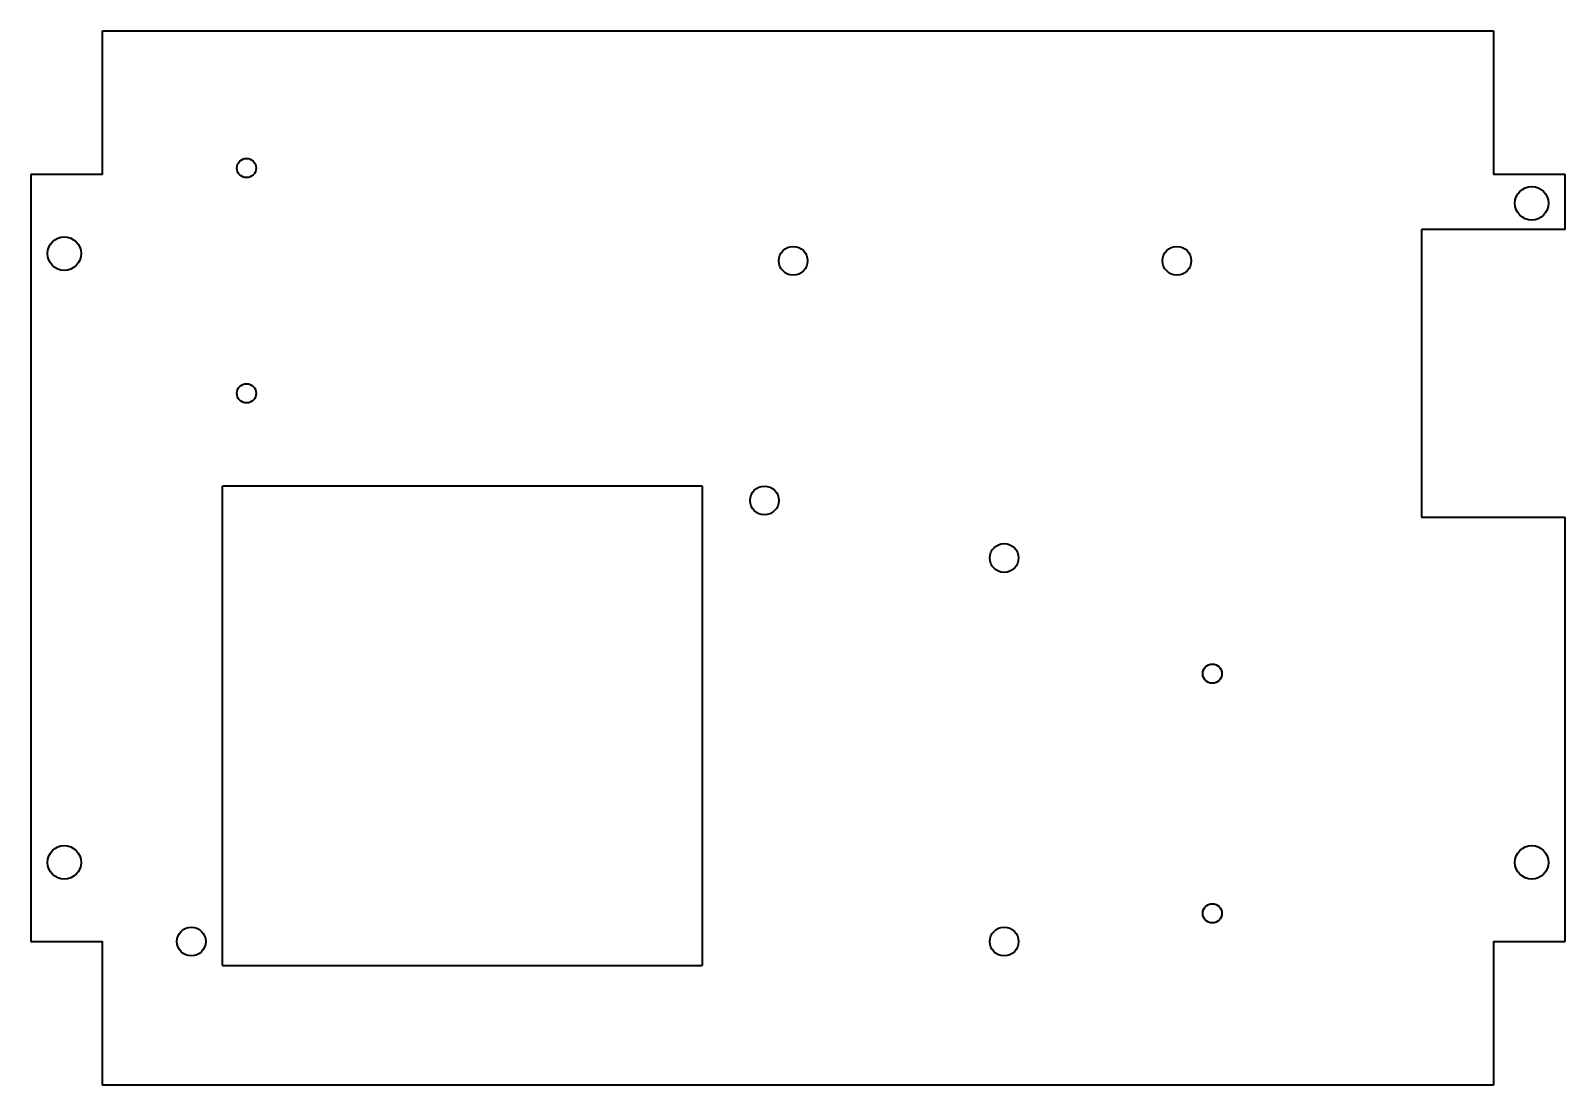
# Model space of a CAD drawing. Extents: x 50 to 370, y 38 to 258.
import ezdxf

# ---------------------------------------------------------------- set-up
doc = ezdxf.new("R2010")
doc.units = 0

msp = doc.modelspace()

# ---------------------------------------------------------------- linework, layer by layer
at = {"color": 7, "lineweight": 35}
for p, q in [((65, 258.5), (355, 258.5)), ((65, 228.5), (65, 258.5)), ((355, 258.5), (355, 228.5)), ((65, 228.5), (50, 228.5)), ((50, 228.5), (50, 68.5)), ((370, 228.5), (355, 228.5)), ((370, 217), (370, 228.5)), ((340, 217), (340, 157)), ((370, 217), (340, 217)), ((190, 163.5), (90, 163.5)), ((90, 63.5), (90, 163.5)), ((190, 163.5), (190, 63.5)), ((340, 157), (370, 157)), ((370, 68.5), (370, 157)), ((50, 68.5), (65, 68.5)), ((65, 38.5), (65, 68.5)), ((355, 68.5), (355, 38.5)), ((355, 68.5), (370, 68.5)), ((90, 63.5), (190, 63.5)), ((355, 38.5), (65, 38.5))]:
    msp.add_line(p, q, dxfattribs=at)
for centre, radius in [((95, 229.846725), 2), ((363, 222.5), 3.5), ((57, 212), 3.5), ((209, 210.5), 3), ((289, 210.5), 3), ((95, 182.846725), 2), ((203, 160.5), 3), ((253, 148.5), 3), ((296.400574, 124.376976), 2), ((57, 85), 3.5), ((363, 85), 3.5), ((296.400574, 74.376976), 2), ((83.5, 68.5), 3), ((253, 68.5), 3)]:
    msp.add_circle(centre, radius, dxfattribs=at)

doc.saveas('drawing.dxf')
